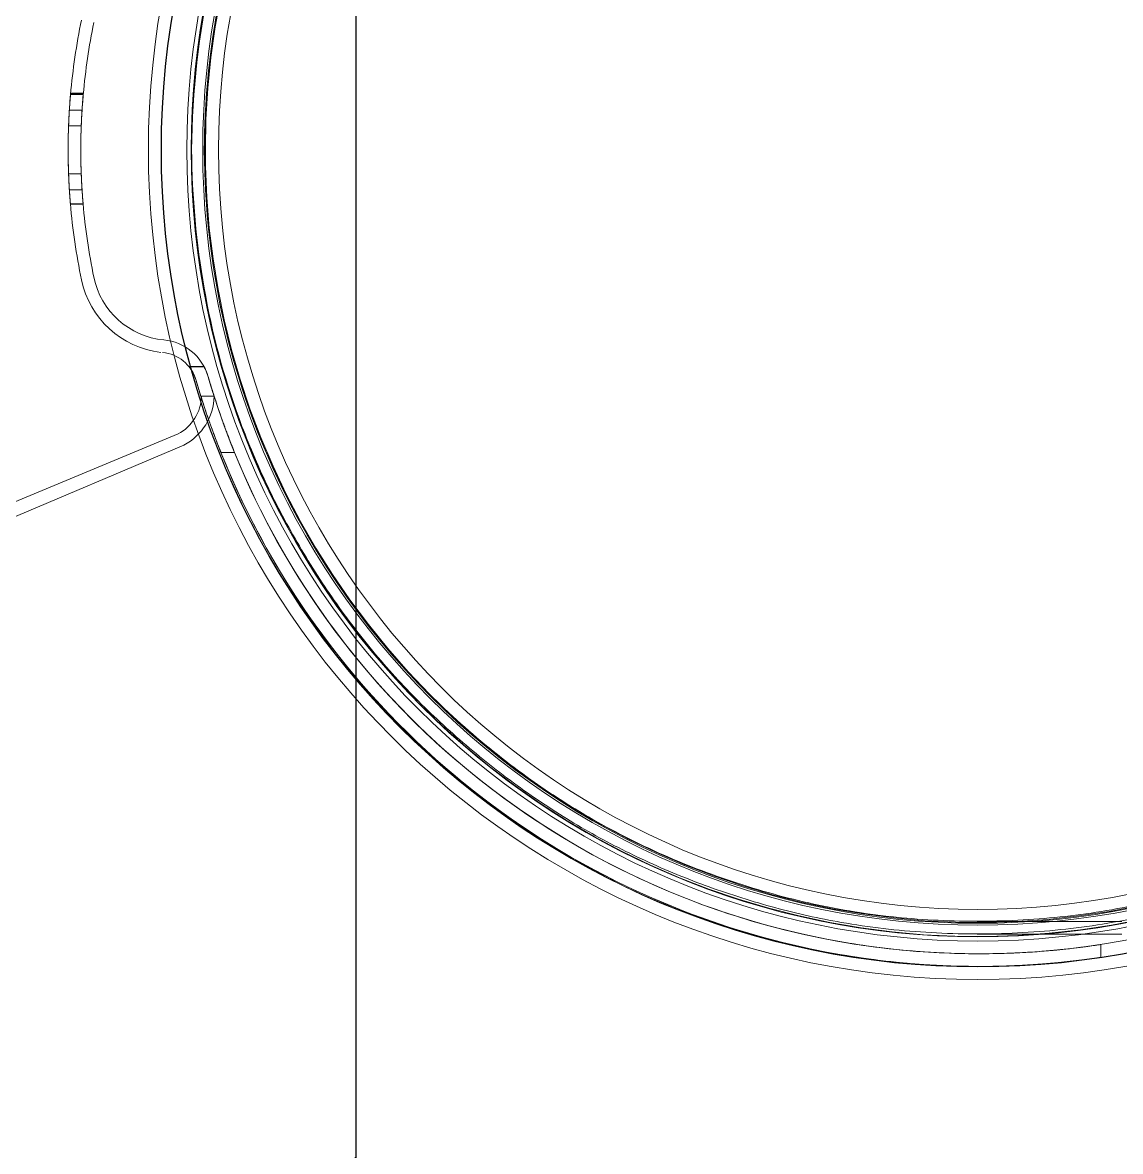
# Model space of a CAD drawing. Header units: millimetres. Extents: x 2179 to 48742, y 3478 to 161002.
# Drawn here: x 38218.7 to 38288.1, y 125965.7 to 126037.1 of the extents above; entities that cross this region are included whole.
import ezdxf

# ---------------------------------------------------------------- set-up
doc = ezdxf.new("R2010")
doc.units = ezdxf.units.MM
doc.layers.add('A-GENM-1', color=7, linetype='Continuous', lineweight=9, true_color=0x646464)
doc.layers.add('A-WALL-PATT-1', color=9, linetype='Continuous', lineweight=9, true_color=0x808080)
doc.layers.add('A-WALL-1', color=7, linetype='Continuous', lineweight=25)

msp = doc.modelspace()

# ---------------------------------------------------------------- hatches: boundary and pattern name
at = {"layer": 'A-WALL-PATT-1'}
h = msp.add_hatch(dxfattribs=at)
h.set_pattern_fill('FP_4', color=256, angle=76.01036, style=0, pattern_type=2)
h.set_pattern_definition([(45.00036, (-161918.41, 0), (-121.23422, 121.2327), []), (45.00036, (-161837.59, 0.0005), (-121.23422, 121.2327), [])])
h.paths.add_polyline_path([(38239.78, 125414.392), (38239.78, 126335.645), (38039.78, 126335.645), (38039.78, 125614.392), (38215.787, 125614.392), (38215.787, 125414.392)])
h.paths.add_polyline_path([(38039.78, 131335.645), (38239.78, 131335.645), (38239.78, 131797.892), (38039.78, 131797.892)])

# ---------------------------------------------------------------- linework, layer by layer
at = {"layer": 'A-GENM-1'}
for p, q in [((38222.535, 126032.531), (38221.732, 126032.531)), ((38222.535, 126032.531), (38221.732, 126032.531)), ((38221.732, 126032.515), (38222.535, 126032.515)), ((38221.732, 126032.515), (38222.535, 126032.515)), ((38222.542, 126032.585), (38221.739, 126032.585)), ((38222.542, 126032.585), (38221.739, 126032.585)), ((38222.459, 126031.526), (38221.657, 126031.526)), ((38222.459, 126031.526), (38221.657, 126031.526)), ((38222.459, 126031.526), (38221.657, 126031.526)), ((38222.459, 126031.526), (38221.657, 126031.526)), ((38222.409, 126030.524), (38221.608, 126030.524)), ((38222.409, 126030.524), (38221.608, 126030.524)), ((38222.409, 126030.524), (38221.608, 126030.524)), ((38222.409, 126030.524), (38221.608, 126030.524)), ((38222.409, 126030.524), (38221.608, 126030.524)), ((38222.409, 126030.524), (38221.608, 126030.524)), ((38222.409, 126030.524), (38221.608, 126030.524)), ((38222.409, 126030.524), (38221.608, 126030.524)), ((38222.409, 126027.49), (38221.608, 126027.49)), ((38222.409, 126027.49), (38221.608, 126027.49)), ((38222.409, 126027.49), (38221.608, 126027.49)), ((38222.409, 126027.49), (38221.608, 126027.49)), ((38221.609, 126027.485), (38222.409, 126027.485)), ((38221.609, 126027.485), (38222.409, 126027.485)), ((38221.609, 126027.485), (38222.409, 126027.485)), ((38221.609, 126027.485), (38222.409, 126027.485)), ((38221.657, 126026.488), (38222.459, 126026.488)), ((38221.657, 126026.488), (38222.459, 126026.488)), ((38221.657, 126026.488), (38222.459, 126026.488)), ((38221.657, 126026.488), (38222.459, 126026.488)), ((38221.724, 126025.6), (38222.527, 126025.6)), ((38222.527, 126025.6), (38221.724, 126025.6)), ((38221.724, 126025.6), (38222.527, 126025.6)), ((38222.527, 126025.6), (38221.724, 126025.6)), ((38221.725, 126025.585), (38222.528, 126025.585)), ((38221.725, 126025.585), (38222.528, 126025.585)), ((38230.172, 126015.308), (38229.217, 126015.308)), ((38230.172, 126015.308), (38229.217, 126015.308)), ((38230.172, 126015.308), (38229.217, 126015.308)), ((38230.172, 126015.308), (38229.217, 126015.308)), ((38229.218, 126015.306), (38230.173, 126015.306)), ((38229.218, 126015.306), (38230.173, 126015.306)), ((38229.218, 126015.306), (38230.173, 126015.306)), ((38229.218, 126015.306), (38230.173, 126015.306)), ((38229.97, 126013.441), (38230.809, 126013.441)), ((38230.809, 126013.441), (38229.97, 126013.441)), ((38229.97, 126013.441), (38230.809, 126013.441)), ((38230.809, 126013.441), (38229.97, 126013.441)), ((38230.011, 126013.441), (38230.811, 126013.441)), ((38230.811, 126013.441), (38230.011, 126013.441)), ((38230.011, 126013.441), (38230.811, 126013.441)), ((38230.811, 126013.441), (38230.011, 126013.441)), ((38195.787, 125997.459), (38228.526, 126011.053)), ((38228.526, 126011.053), (38195.787, 125997.459)), ((38195.787, 125997.459), (38228.526, 126011.053)), ((38228.526, 126011.053), (38195.787, 125997.459)), ((38228.902, 126010.347), (38196.587, 125996.693)), ((38196.587, 125996.693), (38228.902, 126010.347)), ((38228.902, 126010.347), (38196.587, 125996.693)), ((38196.587, 125996.693), (38228.902, 126010.347)), ((38232.104, 126009.88), (38231.242, 126009.88)), ((38231.242, 126009.88), (38232.104, 126009.88)), ((38232.104, 126009.88), (38231.242, 126009.88)), ((38231.242, 126009.88), (38232.104, 126009.88)), ((38286.849, 125977.971), (38286.849, 125978.78)), ((38286.849, 125977.971), (38286.849, 125978.78))]:
    msp.add_line(p, q, dxfattribs=at)
at = {"layer": 'A-GENM-1', "flags": 128}
for points in [[(38229.37, 126029.007), (38229.41, 126030.995), (38229.529, 126032.98), (38229.727, 126034.959), (38230.005, 126036.928), (38230.361, 126038.884)], [(38230.254, 126029.007), (38230.293, 126030.96), (38230.41, 126032.91), (38230.605, 126034.853), (38230.877, 126036.787), (38231.227, 126038.709)], [(38289.49, 125980.39), (38287.538, 125980.013), (38285.572, 125979.714), (38283.595, 125979.494), (38281.612, 125979.354), (38279.624, 125979.292), (38277.636, 125979.311), (38275.649, 125979.409), (38273.669, 125979.586), (38271.697, 125979.842), (38269.737, 125980.177), (38267.791, 125980.59), (38265.864, 125981.08), (38263.958, 125981.647), (38262.077, 125982.29), (38260.222, 125983.008), (38258.398, 125983.799), (38256.606, 125984.663), (38254.851, 125985.597), (38253.134, 125986.601), (38251.459, 125987.673), (38249.829, 125988.811), (38248.245, 125990.013), (38246.71, 125991.277), (38245.227, 125992.602), (38243.798, 125993.985), (38242.426, 125995.425), (38241.112, 125996.918), (38239.86, 125998.462), (38238.669, 126000.055), (38237.544, 126001.694), (38236.485, 126003.378), (38235.494, 126005.102), (38234.573, 126006.864), (38233.723, 126008.662), (38232.946, 126010.492), (38232.242, 126012.352), (38231.614, 126014.239), (38231.061, 126016.149), (38230.586, 126018.08), (38230.187, 126020.028), (38229.867, 126021.991), (38229.626, 126023.965), (38229.464, 126025.947), (38229.382, 126027.934), (38229.37, 126029.007)], [(38289.305, 125981.254), (38287.387, 125980.884), (38285.456, 125980.59), (38283.515, 125980.374), (38281.567, 125980.236), (38279.615, 125980.176), (38277.661, 125980.194), (38275.711, 125980.29), (38273.765, 125980.464), (38271.828, 125980.716), (38269.903, 125981.045), (38267.992, 125981.45), (38266.099, 125981.932), (38264.227, 125982.489), (38262.379, 125983.121), (38260.557, 125983.825), (38258.765, 125984.603), (38257.006, 125985.451), (38255.282, 125986.369), (38253.596, 125987.355), (38251.95, 125988.407), (38250.349, 125989.525), (38248.793, 125990.706), (38247.285, 125991.948), (38245.829, 125993.249), (38244.426, 125994.608), (38243.078, 125996.022), (38241.787, 125997.488), (38240.557, 125999.005), (38239.388, 126000.57), (38238.282, 126002.18), (38237.242, 126003.833), (38236.269, 126005.527), (38235.364, 126007.258), (38234.53, 126009.024), (38233.766, 126010.821), (38233.075, 126012.648), (38232.458, 126014.501), (38231.915, 126016.378), (38231.448, 126018.274), (38231.057, 126020.188), (38230.742, 126022.116), (38230.505, 126024.054), (38230.346, 126026.001), (38230.265, 126027.953), (38230.254, 126029.007)], [(38288.192, 125980.242), (38286.476, 125980.242), (38284.927, 125980.242), (38283.546, 125980.242), (38282.337, 125980.242), (38281.301, 125980.242), (38280.44, 125980.242), (38279.755, 125980.242), (38279.247, 125980.242), (38279.033, 125980.242)], [(38288.192, 125979.442), (38286.476, 125979.442), (38284.927, 125979.442), (38283.546, 125979.442), (38282.337, 125979.442), (38281.301, 125979.442), (38280.44, 125979.442), (38279.755, 125979.442), (38279.247, 125979.442), (38279.033, 125979.442)]]:
    msp.add_lwpolyline(points, dxfattribs=at)
at = {"layer": 'A-GENM-1'}
for centre, radius, start, end in [((38279.087, 126029.007), 52.434, 0, 180), ((38279.087, 126029.007), 52.434, 90, 270), ((38279.087, 126029.007), 52.434, 90, 270), ((38279.087, 126029.007), 52.434, 270, 90), ((38279.087, 126029.007), 52.434, 270, 90), ((38279.087, 126029.007), 51.634, 90, 270), ((38279.087, 126029.007), 51.634, 90, 270), ((38279.087, 126029.007), 51.612, 0, 180), ((38279.087, 126029.007), 51.634, 270, 90), ((38279.087, 126029.007), 51.634, 270, 90), ((38279.087, 126029.007), 50, 360, 180), ((38279.087, 126029.007), 50, 360, 180), ((38279.087, 126029.007), 49.731, 360, 180), ((38279.087, 126029.007), 49, 360, 180), ((38279.087, 126029.007), 49, 0, 180), ((38279.087, 126029.007), 49, 0, 180), ((38279.087, 126029.007), 49, 0, 180), ((38279.087, 126029.007), 48.881, 360, 180), ((38279.087, 126029.007), 48, 0, 180), ((38279.087, 126029.007), 48, 360, 180), ((38262.028, 126029.007), 40.448, 168.28934, 175.02509), ((38262.028, 126029.007), 40.448, 168.28934, 175.02509), ((38262.028, 126029.007), 40.448, 168.28934, 175.02509), ((38262.028, 126029.007), 40.448, 168.28934, 175.02509), ((38262.028, 126029.007), 39.648, 168.28934, 174.92445), ((38262.028, 126029.007), 39.648, 168.28934, 174.92445), ((38262.028, 126029.007), 39.648, 168.28934, 174.92445), ((38262.028, 126029.007), 39.648, 168.28934, 174.92445), ((38279.087, 126029.007), 52.434, 180, 0), ((38279.087, 126029.007), 51.612, 180, 0), ((38279.087, 126029.007), 50, 180, 360), ((38279.087, 126029.007), 50, 180, 0), ((38279.087, 126029.007), 49.731, 180, 360), ((38279.087, 126029.007), 49, 180, 0), ((38279.087, 126029.007), 49, 180, 0), ((38279.087, 126029.007), 49, 180, 0), ((38279.087, 126029.007), 49, 180, 0), ((38279.087, 126029.007), 48.881, 180, 360), ((38279.087, 126029.007), 48, 180, 0), ((38279.087, 126029.007), 48, 180, 0), ((38262.028, 126029.007), 40.448, 184.83174, 191.71066), ((38262.028, 126029.007), 40.448, 184.83174, 191.71066), ((38262.028, 126029.007), 40.448, 184.83174, 191.71066), ((38262.028, 126029.007), 40.448, 184.83174, 191.71066), ((38262.028, 126029.007), 39.648, 184.92948, 191.71066), ((38262.028, 126029.007), 39.648, 184.92948, 191.71066), ((38262.028, 126029.007), 39.648, 184.92948, 191.71066), ((38262.028, 126029.007), 39.648, 184.92948, 191.71066), ((38279.17, 126029.006), 51.604, 196.32207, 356.45875), ((38279.17, 126029.006), 51.604, 196.32207, 356.45875), ((38279.17, 126029.006), 51.604, 196.32207, 356.45875), ((38279.17, 126029.006), 51.604, 196.32207, 356.45875), ((38279.17, 126029.006), 50.804, 196.31482, 356.40291), ((38279.17, 126029.006), 50.804, 196.31482, 356.40291), ((38279.17, 126029.006), 50.804, 196.31482, 356.40291), ((38279.17, 126029.006), 50.804, 196.31482, 356.40291), ((38228.101, 126021.974), 5.8, 191.71066, 263.3681), ((38228.101, 126021.974), 5.8, 191.71066, 263.3681), ((38228.101, 126021.974), 5.8, 191.71066, 263.3681), ((38228.101, 126021.974), 5.8, 191.71066, 263.3681), ((38228.101, 126021.974), 5, 191.71066, 264.59127), ((38228.101, 126021.974), 5, 191.71066, 264.59127), ((38228.101, 126021.974), 5, 191.71066, 264.59127), ((38228.101, 126021.974), 5, 191.71066, 264.59127), ((38227.325, 126013.78), 3.231, 17.18539, 84.59127), ((38227.325, 126013.78), 3.231, 17.18539, 84.59127), ((38227.325, 126013.78), 3.231, 17.18539, 84.59127), ((38227.325, 126013.78), 3.231, 17.18539, 84.59127), ((38227.325, 126013.78), 2.431, 17.31792, 84.59127), ((38227.325, 126013.78), 2.431, 17.31792, 84.59127), ((38227.325, 126013.78), 2.431, 17.31792, 84.59127), ((38227.325, 126013.78), 2.431, 17.31792, 84.59127), ((38227.212, 126013.526), 2.8, 298, 358.26498), ((38227.212, 126013.526), 2.8, 298, 358.26498), ((38227.212, 126013.526), 2.8, 298, 358.26498), ((38227.212, 126013.526), 2.8, 298, 358.26498), ((38227.212, 126013.526), 3.6, 298, 358.65062), ((38227.212, 126013.526), 3.6, 298, 358.65062), ((38227.212, 126013.526), 3.6, 298, 358.65062), ((38227.212, 126013.526), 3.6, 298, 358.65062), ((38279.17, 126029.006), 51.604, 201.75518, 260.15748), ((38279.17, 126029.006), 51.604, 201.75518, 260.15748), ((38279.17, 126029.006), 51.604, 201.75831, 260.15748), ((38279.17, 126029.006), 51.604, 201.75831, 260.15748), ((38279.17, 126029.006), 50.804, 202.11569, 260.00091), ((38279.17, 126029.006), 50.804, 202.11569, 260.00091), ((38279.17, 126029.006), 50.804, 202.11887, 260.00091), ((38279.17, 126029.006), 50.804, 202.11887, 260.00091)]:
    msp.add_arc(centre, radius, start, end, dxfattribs=at)
for points, knots in [([(38229.382, 126029.007), (38229.42, 126032.757), (38230.233, 126039.993), (38233.069, 126048.348), (38236.536, 126054.798), (38239.61, 126059.306), (38243.073, 126063.324), (38247.091, 126067.062), (38251.481, 126070.356), (38256.049, 126073.056), (38261.031, 126075.288), (38266.261, 126076.996), (38271.473, 126078.098), (38276.867, 126078.607), (38282.369, 126078.545), (38287.351, 126077.958), (38291.882, 126076.941), (38296.066, 126075.618), (38300.123, 126073.948), (38303.935, 126071.984), (38307.547, 126069.68), (38311.026, 126067.018), (38314.266, 126064.072), (38317.178, 126060.93), (38319.79, 126057.529), (38322.156, 126053.833), (38324.2, 126049.954), (38326.418, 126044.672), (38328.248, 126037.843), (38328.787, 126032.007), (38328.819, 126029.007)], [-1, -1, -1, -1, -0.930556, -0.861111, -0.826389, -0.791667, -0.756944, -0.722222, -0.6875, -0.652778, -0.618056, -0.583333, -0.548611, -0.513889, -0.479167, -0.444444, -0.416667, -0.388889, -0.361111, -0.333333, -0.305556, -0.277778, -0.25, -0.222222, -0.194444, -0.166667, -0.138889, -0.111111, -0.055556, 0, 0, 0, 0]), ([(38328.013, 126029.007), (38327.974, 126032.697), (38327.168, 126039.816), (38324.364, 126048.035), (38320.931, 126054.382), (38317.893, 126058.816), (38314.481, 126062.764), (38310.53, 126066.431), (38306.215, 126069.663), (38301.721, 126072.317), (38296.818, 126074.517), (38291.671, 126076.204), (38286.542, 126077.294), (38281.234, 126077.803), (38275.821, 126077.75), (38270.92, 126077.179), (38266.463, 126076.185), (38262.348, 126074.889), (38258.358, 126073.25), (38254.608, 126071.319), (38251.053, 126069.048), (38247.628, 126066.421), (38244.438, 126063.515), (38241.575, 126060.417), (38239.014, 126057.069), (38236.698, 126053.433), (38234.7, 126049.617), (38232.531, 126044.42), (38230.739, 126037.7), (38230.213, 126031.959), (38230.183, 126029.007)], [-1, -1, -1, -1, -0.930556, -0.861111, -0.826389, -0.791667, -0.756944, -0.722222, -0.6875, -0.652778, -0.618056, -0.583333, -0.548611, -0.513889, -0.479167, -0.444444, -0.416667, -0.388889, -0.361111, -0.333333, -0.305556, -0.277778, -0.25, -0.222222, -0.194444, -0.166667, -0.138889, -0.111111, -0.055556, 0, 0, 0, 0]), ([(38221.739, 126032.585), (38221.738, 126032.58), (38221.723, 126032.418), (38221.681, 126031.882), (38221.647, 126031.352), (38221.614, 126030.72), (38221.594, 126030.112), (38221.584, 126029.622), (38221.579, 126029.113), (38221.581, 126028.524), (38221.594, 126027.883), (38221.614, 126027.325), (38221.638, 126026.825), (38221.664, 126026.39), (38221.688, 126026.041), (38221.709, 126025.778), (38221.722, 126025.625), (38221.725, 126025.587), (38221.725, 126025.585)], [-1, -1, -1, -1, -0.861111, -0.791667, -0.722222, -0.652778, -0.583333, -0.548611, -0.513889, -0.444444, -0.388889, -0.333333, -0.277778, -0.222222, -0.166667, -0.111111, -0.055556, 0, 0, 0, 0]), ([(38221.739, 126032.585), (38221.738, 126032.58), (38221.723, 126032.418), (38221.681, 126031.882), (38221.647, 126031.352), (38221.614, 126030.72), (38221.594, 126030.112), (38221.584, 126029.622), (38221.579, 126029.113), (38221.581, 126028.524), (38221.594, 126027.883), (38221.614, 126027.325), (38221.638, 126026.825), (38221.664, 126026.39), (38221.688, 126026.041), (38221.709, 126025.778), (38221.722, 126025.625), (38221.725, 126025.587), (38221.725, 126025.585)], [-1, -1, -1, -1, -0.861111, -0.791667, -0.722222, -0.652778, -0.583333, -0.548611, -0.513889, -0.444444, -0.388889, -0.333333, -0.277778, -0.222222, -0.166667, -0.111111, -0.055556, 0, 0, 0, 0]), ([(38221.725, 126025.585), (38221.724, 126025.59), (38221.71, 126025.752), (38221.67, 126026.289), (38221.638, 126026.819), (38221.608, 126027.45), (38221.59, 126028.059), (38221.582, 126028.55), (38221.579, 126029.059), (38221.583, 126029.648), (38221.599, 126030.288), (38221.621, 126030.845), (38221.647, 126031.346), (38221.675, 126031.781), (38221.7, 126032.13), (38221.722, 126032.392), (38221.735, 126032.545), (38221.738, 126032.583), (38221.739, 126032.585)], [-1, -1, -1, -1, -0.861111, -0.791667, -0.722222, -0.652778, -0.583333, -0.548611, -0.513889, -0.444444, -0.388889, -0.333333, -0.277778, -0.222222, -0.166667, -0.111111, -0.055556, 0, 0, 0, 0]), ([(38221.725, 126025.585), (38221.724, 126025.59), (38221.71, 126025.752), (38221.67, 126026.289), (38221.638, 126026.819), (38221.608, 126027.45), (38221.59, 126028.059), (38221.582, 126028.55), (38221.579, 126029.059), (38221.583, 126029.648), (38221.599, 126030.288), (38221.621, 126030.845), (38221.647, 126031.346), (38221.675, 126031.781), (38221.7, 126032.13), (38221.722, 126032.392), (38221.735, 126032.545), (38221.738, 126032.583), (38221.739, 126032.585)], [-1, -1, -1, -1, -0.861111, -0.791667, -0.722222, -0.652778, -0.583333, -0.548611, -0.513889, -0.444444, -0.388889, -0.333333, -0.277778, -0.222222, -0.166667, -0.111111, -0.055556, 0, 0, 0, 0]), ([(38221.732, 126032.515), (38221.713, 126032.293), (38221.679, 126031.863), (38221.647, 126031.342), (38221.627, 126030.974), (38221.613, 126030.65), (38221.609, 126030.537), (38221.608, 126030.524)], [-1, -1, -1, -1, -0.785714, -0.571429, -0.428571, -0.285714, 0, 0, 0, 0]), ([(38221.608, 126030.524), (38221.609, 126030.534), (38221.612, 126030.622), (38221.625, 126030.921), (38221.644, 126031.29), (38221.674, 126031.79), (38221.707, 126032.22), (38221.732, 126032.515)], [-1, -1, -1, -1, -0.785714, -0.571429, -0.428571, -0.285714, 0, 0, 0, 0]), ([(38221.732, 126032.515), (38221.713, 126032.293), (38221.679, 126031.863), (38221.647, 126031.342), (38221.627, 126030.974), (38221.613, 126030.65), (38221.609, 126030.537), (38221.608, 126030.524)], [-1, -1, -1, -1, -0.785714, -0.571429, -0.428571, -0.285714, 0, 0, 0, 0]), ([(38221.608, 126030.524), (38221.609, 126030.534), (38221.612, 126030.622), (38221.625, 126030.921), (38221.644, 126031.29), (38221.674, 126031.79), (38221.707, 126032.22), (38221.732, 126032.515)], [-1, -1, -1, -1, -0.785714, -0.571429, -0.428571, -0.285714, 0, 0, 0, 0]), ([(38222.542, 126032.585), (38222.541, 126032.58), (38222.526, 126032.418), (38222.483, 126031.882), (38222.448, 126031.352), (38222.415, 126030.72), (38222.394, 126030.112), (38222.384, 126029.622), (38222.379, 126029.113), (38222.381, 126028.524), (38222.394, 126027.883), (38222.414, 126027.325), (38222.439, 126026.825), (38222.466, 126026.39), (38222.491, 126026.041), (38222.511, 126025.778), (38222.524, 126025.625), (38222.528, 126025.587), (38222.528, 126025.585)], [-1, -1, -1, -1, -0.861111, -0.791667, -0.722222, -0.652778, -0.583333, -0.548611, -0.513889, -0.444444, -0.388889, -0.333333, -0.277778, -0.222222, -0.166667, -0.111111, -0.055556, 0, 0, 0, 0]), ([(38222.542, 126032.585), (38222.541, 126032.58), (38222.526, 126032.418), (38222.483, 126031.882), (38222.448, 126031.352), (38222.415, 126030.72), (38222.394, 126030.112), (38222.384, 126029.622), (38222.379, 126029.113), (38222.381, 126028.524), (38222.394, 126027.883), (38222.414, 126027.325), (38222.439, 126026.825), (38222.466, 126026.39), (38222.491, 126026.041), (38222.511, 126025.778), (38222.524, 126025.625), (38222.528, 126025.587), (38222.528, 126025.585)], [-1, -1, -1, -1, -0.861111, -0.791667, -0.722222, -0.652778, -0.583333, -0.548611, -0.513889, -0.444444, -0.388889, -0.333333, -0.277778, -0.222222, -0.166667, -0.111111, -0.055556, 0, 0, 0, 0]), ([(38222.528, 126025.585), (38222.527, 126025.59), (38222.513, 126025.752), (38222.472, 126026.289), (38222.439, 126026.819), (38222.409, 126027.45), (38222.39, 126028.059), (38222.382, 126028.55), (38222.379, 126029.059), (38222.383, 126029.648), (38222.399, 126030.288), (38222.421, 126030.845), (38222.448, 126031.346), (38222.476, 126031.781), (38222.503, 126032.13), (38222.525, 126032.392), (38222.538, 126032.545), (38222.542, 126032.583), (38222.542, 126032.585)], [-1, -1, -1, -1, -0.861111, -0.791667, -0.722222, -0.652778, -0.583333, -0.548611, -0.513889, -0.444444, -0.388889, -0.333333, -0.277778, -0.222222, -0.166667, -0.111111, -0.055556, 0, 0, 0, 0]), ([(38222.528, 126025.585), (38222.527, 126025.59), (38222.513, 126025.752), (38222.472, 126026.289), (38222.439, 126026.819), (38222.409, 126027.45), (38222.39, 126028.059), (38222.382, 126028.55), (38222.379, 126029.059), (38222.383, 126029.648), (38222.399, 126030.288), (38222.421, 126030.845), (38222.448, 126031.346), (38222.476, 126031.781), (38222.503, 126032.13), (38222.525, 126032.392), (38222.538, 126032.545), (38222.542, 126032.583), (38222.542, 126032.585)], [-1, -1, -1, -1, -0.861111, -0.791667, -0.722222, -0.652778, -0.583333, -0.548611, -0.513889, -0.444444, -0.388889, -0.333333, -0.277778, -0.222222, -0.166667, -0.111111, -0.055556, 0, 0, 0, 0]), ([(38222.409, 126030.524), (38222.409, 126030.534), (38222.413, 126030.622), (38222.426, 126030.921), (38222.445, 126031.29), (38222.476, 126031.79), (38222.509, 126032.22), (38222.535, 126032.515)], [-1, -1, -1, -1, -0.785714, -0.571429, -0.428571, -0.285714, 0, 0, 0, 0]), ([(38222.535, 126032.515), (38222.516, 126032.293), (38222.481, 126031.863), (38222.448, 126031.342), (38222.428, 126030.974), (38222.414, 126030.65), (38222.409, 126030.537), (38222.409, 126030.524)], [-1, -1, -1, -1, -0.785714, -0.571429, -0.428571, -0.285714, 0, 0, 0, 0]), ([(38222.409, 126030.524), (38222.409, 126030.534), (38222.413, 126030.622), (38222.426, 126030.921), (38222.445, 126031.29), (38222.476, 126031.79), (38222.509, 126032.22), (38222.535, 126032.515)], [-1, -1, -1, -1, -0.785714, -0.571429, -0.428571, -0.285714, 0, 0, 0, 0]), ([(38222.535, 126032.515), (38222.516, 126032.293), (38222.481, 126031.863), (38222.448, 126031.342), (38222.428, 126030.974), (38222.414, 126030.65), (38222.409, 126030.537), (38222.409, 126030.524)], [-1, -1, -1, -1, -0.785714, -0.571429, -0.428571, -0.285714, 0, 0, 0, 0]), ([(38221.608, 126030.524), (38221.614, 126030.672), (38221.625, 126030.935), (38221.638, 126031.181), (38221.647, 126031.328), (38221.653, 126031.443), (38221.658, 126031.527), (38221.658, 126031.526), (38221.652, 126031.415), (38221.638, 126031.185), (38221.625, 126030.916), (38221.612, 126030.627), (38221.601, 126030.335), (38221.592, 126030.017), (38221.585, 126029.699), (38221.581, 126029.366), (38221.579, 126029.007), (38221.581, 126028.648), (38221.585, 126028.315), (38221.592, 126027.997), (38221.601, 126027.68), (38221.612, 126027.387), (38221.623, 126027.139), (38221.633, 126026.93), (38221.643, 126026.75), (38221.651, 126026.611), (38221.656, 126026.522), (38221.659, 126026.486), (38221.658, 126026.497), (38221.654, 126026.552), (38221.65, 126026.635), (38221.645, 126026.722), (38221.639, 126026.824), (38221.627, 126027.04), (38221.616, 126027.292), (38221.608, 126027.49)], [-1, -1, -1, -1, -0.958333, -0.916667, -0.895833, -0.875, -0.833333, -0.791667, -0.75, -0.708333, -0.666667, -0.638889, -0.611111, -0.583333, -0.555556, -0.527778, -0.5, -0.472222, -0.444444, -0.416667, -0.388889, -0.361111, -0.333333, -0.305556, -0.277778, -0.25, -0.222222, -0.194444, -0.166667, -0.138889, -0.111111, -0.097222, -0.083333, -0.055556, 0, 0, 0, 0]), ([(38221.608, 126030.524), (38221.614, 126030.672), (38221.625, 126030.935), (38221.638, 126031.181), (38221.647, 126031.328), (38221.653, 126031.443), (38221.658, 126031.527), (38221.658, 126031.526), (38221.652, 126031.415), (38221.638, 126031.185), (38221.625, 126030.916), (38221.612, 126030.627), (38221.601, 126030.335), (38221.592, 126030.017), (38221.585, 126029.699), (38221.581, 126029.366), (38221.579, 126029.007), (38221.581, 126028.648), (38221.585, 126028.315), (38221.592, 126027.997), (38221.601, 126027.68), (38221.612, 126027.387), (38221.623, 126027.139), (38221.633, 126026.93), (38221.643, 126026.75), (38221.651, 126026.611), (38221.656, 126026.522), (38221.659, 126026.486), (38221.658, 126026.497), (38221.654, 126026.552), (38221.65, 126026.635), (38221.645, 126026.722), (38221.639, 126026.824), (38221.627, 126027.04), (38221.616, 126027.292), (38221.608, 126027.49)], [-1, -1, -1, -1, -0.958333, -0.916667, -0.895833, -0.875, -0.833333, -0.791667, -0.75, -0.708333, -0.666667, -0.638889, -0.611111, -0.583333, -0.555556, -0.527778, -0.5, -0.472222, -0.444444, -0.416667, -0.388889, -0.361111, -0.333333, -0.305556, -0.277778, -0.25, -0.222222, -0.194444, -0.166667, -0.138889, -0.111111, -0.097222, -0.083333, -0.055556, 0, 0, 0, 0]), ([(38221.608, 126027.49), (38221.614, 126027.342), (38221.625, 126027.079), (38221.638, 126026.833), (38221.647, 126026.686), (38221.653, 126026.571), (38221.658, 126026.487), (38221.658, 126026.488), (38221.652, 126026.599), (38221.638, 126026.829), (38221.625, 126027.098), (38221.612, 126027.386), (38221.601, 126027.679), (38221.592, 126027.996), (38221.585, 126028.315), (38221.581, 126028.648), (38221.579, 126029.007), (38221.581, 126029.366), (38221.585, 126029.699), (38221.592, 126030.017), (38221.601, 126030.334), (38221.612, 126030.627), (38221.623, 126030.875), (38221.633, 126031.083), (38221.643, 126031.264), (38221.651, 126031.403), (38221.656, 126031.492), (38221.659, 126031.528), (38221.658, 126031.517), (38221.654, 126031.462), (38221.65, 126031.379), (38221.645, 126031.292), (38221.639, 126031.19), (38221.627, 126030.973), (38221.616, 126030.722), (38221.608, 126030.524)], [-1, -1, -1, -1, -0.958333, -0.916667, -0.895833, -0.875, -0.833333, -0.791667, -0.75, -0.708333, -0.666667, -0.638889, -0.611111, -0.583333, -0.555556, -0.527778, -0.5, -0.472222, -0.444444, -0.416667, -0.388889, -0.361111, -0.333333, -0.305556, -0.277778, -0.25, -0.222222, -0.194444, -0.166667, -0.138889, -0.111111, -0.097222, -0.083333, -0.055556, 0, 0, 0, 0]), ([(38221.608, 126027.49), (38221.614, 126027.342), (38221.625, 126027.079), (38221.638, 126026.833), (38221.647, 126026.686), (38221.653, 126026.571), (38221.658, 126026.487), (38221.658, 126026.488), (38221.652, 126026.599), (38221.638, 126026.829), (38221.625, 126027.098), (38221.612, 126027.386), (38221.601, 126027.679), (38221.592, 126027.996), (38221.585, 126028.315), (38221.581, 126028.648), (38221.579, 126029.007), (38221.581, 126029.366), (38221.585, 126029.699), (38221.592, 126030.017), (38221.601, 126030.334), (38221.612, 126030.627), (38221.623, 126030.875), (38221.633, 126031.083), (38221.643, 126031.264), (38221.651, 126031.403), (38221.656, 126031.492), (38221.659, 126031.528), (38221.658, 126031.517), (38221.654, 126031.462), (38221.65, 126031.379), (38221.645, 126031.292), (38221.639, 126031.19), (38221.627, 126030.973), (38221.616, 126030.722), (38221.608, 126030.524)], [-1, -1, -1, -1, -0.958333, -0.916667, -0.895833, -0.875, -0.833333, -0.791667, -0.75, -0.708333, -0.666667, -0.638889, -0.611111, -0.583333, -0.555556, -0.527778, -0.5, -0.472222, -0.444444, -0.416667, -0.388889, -0.361111, -0.333333, -0.305556, -0.277778, -0.25, -0.222222, -0.194444, -0.166667, -0.138889, -0.111111, -0.097222, -0.083333, -0.055556, 0, 0, 0, 0]), ([(38222.409, 126030.524), (38222.415, 126030.672), (38222.426, 126030.935), (38222.439, 126031.181), (38222.448, 126031.328), (38222.455, 126031.443), (38222.46, 126031.527), (38222.46, 126031.526), (38222.453, 126031.415), (38222.439, 126031.185), (38222.426, 126030.916), (38222.413, 126030.627), (38222.402, 126030.334), (38222.392, 126030.017), (38222.386, 126029.699), (38222.381, 126029.366), (38222.379, 126029.007), (38222.381, 126028.648), (38222.386, 126028.315), (38222.392, 126027.996), (38222.402, 126027.679), (38222.413, 126027.387), (38222.424, 126027.138), (38222.434, 126026.93), (38222.444, 126026.75), (38222.452, 126026.61), (38222.458, 126026.522), (38222.46, 126026.486), (38222.459, 126026.497), (38222.456, 126026.552), (38222.451, 126026.635), (38222.446, 126026.722), (38222.44, 126026.824), (38222.428, 126027.041), (38222.417, 126027.292), (38222.409, 126027.49)], [-1, -1, -1, -1, -0.958333, -0.916667, -0.895833, -0.875, -0.833333, -0.791667, -0.75, -0.708333, -0.666667, -0.638889, -0.611111, -0.583333, -0.555556, -0.527778, -0.5, -0.472222, -0.444444, -0.416667, -0.388889, -0.361111, -0.333333, -0.305556, -0.277778, -0.25, -0.222222, -0.194444, -0.166667, -0.138889, -0.111111, -0.097222, -0.083333, -0.055556, 0, 0, 0, 0]), ([(38222.409, 126030.524), (38222.415, 126030.672), (38222.426, 126030.935), (38222.439, 126031.181), (38222.448, 126031.328), (38222.455, 126031.443), (38222.46, 126031.527), (38222.46, 126031.526), (38222.453, 126031.415), (38222.439, 126031.185), (38222.426, 126030.916), (38222.413, 126030.627), (38222.402, 126030.334), (38222.392, 126030.017), (38222.386, 126029.699), (38222.381, 126029.366), (38222.379, 126029.007), (38222.381, 126028.648), (38222.386, 126028.315), (38222.392, 126027.996), (38222.402, 126027.679), (38222.413, 126027.387), (38222.424, 126027.138), (38222.434, 126026.93), (38222.444, 126026.75), (38222.452, 126026.61), (38222.458, 126026.522), (38222.46, 126026.486), (38222.459, 126026.497), (38222.456, 126026.552), (38222.451, 126026.635), (38222.446, 126026.722), (38222.44, 126026.824), (38222.428, 126027.041), (38222.417, 126027.292), (38222.409, 126027.49)], [-1, -1, -1, -1, -0.958333, -0.916667, -0.895833, -0.875, -0.833333, -0.791667, -0.75, -0.708333, -0.666667, -0.638889, -0.611111, -0.583333, -0.555556, -0.527778, -0.5, -0.472222, -0.444444, -0.416667, -0.388889, -0.361111, -0.333333, -0.305556, -0.277778, -0.25, -0.222222, -0.194444, -0.166667, -0.138889, -0.111111, -0.097222, -0.083333, -0.055556, 0, 0, 0, 0]), ([(38222.409, 126027.49), (38222.415, 126027.342), (38222.426, 126027.079), (38222.439, 126026.833), (38222.448, 126026.686), (38222.455, 126026.571), (38222.46, 126026.487), (38222.46, 126026.488), (38222.453, 126026.599), (38222.439, 126026.829), (38222.426, 126027.098), (38222.413, 126027.387), (38222.402, 126027.68), (38222.392, 126027.997), (38222.386, 126028.315), (38222.381, 126028.648), (38222.379, 126029.007), (38222.381, 126029.366), (38222.386, 126029.699), (38222.392, 126030.017), (38222.402, 126030.335), (38222.413, 126030.627), (38222.424, 126030.876), (38222.434, 126031.084), (38222.444, 126031.264), (38222.452, 126031.403), (38222.458, 126031.492), (38222.46, 126031.528), (38222.459, 126031.517), (38222.456, 126031.462), (38222.451, 126031.379), (38222.446, 126031.292), (38222.44, 126031.19), (38222.428, 126030.973), (38222.417, 126030.722), (38222.409, 126030.524)], [-1, -1, -1, -1, -0.958333, -0.916667, -0.895833, -0.875, -0.833333, -0.791667, -0.75, -0.708333, -0.666667, -0.638889, -0.611111, -0.583333, -0.555556, -0.527778, -0.5, -0.472222, -0.444444, -0.416667, -0.388889, -0.361111, -0.333333, -0.305556, -0.277778, -0.25, -0.222222, -0.194444, -0.166667, -0.138889, -0.111111, -0.097222, -0.083333, -0.055556, 0, 0, 0, 0]), ([(38222.409, 126027.49), (38222.415, 126027.342), (38222.426, 126027.079), (38222.439, 126026.833), (38222.448, 126026.686), (38222.455, 126026.571), (38222.46, 126026.487), (38222.46, 126026.488), (38222.453, 126026.599), (38222.439, 126026.829), (38222.426, 126027.098), (38222.413, 126027.387), (38222.402, 126027.68), (38222.392, 126027.997), (38222.386, 126028.315), (38222.381, 126028.648), (38222.379, 126029.007), (38222.381, 126029.366), (38222.386, 126029.699), (38222.392, 126030.017), (38222.402, 126030.335), (38222.413, 126030.627), (38222.424, 126030.876), (38222.434, 126031.084), (38222.444, 126031.264), (38222.452, 126031.403), (38222.458, 126031.492), (38222.46, 126031.528), (38222.459, 126031.517), (38222.456, 126031.462), (38222.451, 126031.379), (38222.446, 126031.292), (38222.44, 126031.19), (38222.428, 126030.973), (38222.417, 126030.722), (38222.409, 126030.524)], [-1, -1, -1, -1, -0.958333, -0.916667, -0.895833, -0.875, -0.833333, -0.791667, -0.75, -0.708333, -0.666667, -0.638889, -0.611111, -0.583333, -0.555556, -0.527778, -0.5, -0.472222, -0.444444, -0.416667, -0.388889, -0.361111, -0.333333, -0.305556, -0.277778, -0.25, -0.222222, -0.194444, -0.166667, -0.138889, -0.111111, -0.097222, -0.083333, -0.055556, 0, 0, 0, 0]), ([(38328.819, 126029.007), (38328.779, 126025.257), (38327.961, 126018.021), (38325.11, 126009.667), (38321.62, 126003.216), (38318.532, 125998.71), (38315.064, 125994.697), (38311.048, 125990.969), (38306.662, 125987.685), (38302.094, 125984.987), (38297.111, 125982.751), (38291.879, 125981.036), (38286.666, 125979.928), (38281.271, 125979.41), (38275.769, 125979.464), (38270.788, 125980.044), (38266.258, 125981.055), (38262.075, 125982.372), (38258.019, 125984.038), (38254.208, 125986.001), (38250.594, 125988.309), (38247.113, 125990.979), (38243.871, 125993.933), (38240.961, 125997.082), (38238.358, 126000.484), (38236.004, 126004.18), (38233.973, 126008.059), (38231.768, 126013.341), (38229.948, 126020.171), (38229.413, 126026.007), (38229.382, 126029.007)], [-1, -1, -1, -1, -0.930556, -0.861111, -0.826389, -0.791667, -0.756944, -0.722222, -0.6875, -0.652778, -0.618056, -0.583333, -0.548611, -0.513889, -0.479167, -0.444444, -0.416667, -0.388889, -0.361111, -0.333333, -0.305556, -0.277778, -0.25, -0.222222, -0.194444, -0.166667, -0.138889, -0.111111, -0.055556, 0, 0, 0, 0]), ([(38230.183, 126029.007), (38230.221, 126025.317), (38231.02, 126018.198), (38233.811, 126009.978), (38237.222, 126003.632), (38240.246, 125999.197), (38243.653, 125995.244), (38247.606, 125991.567), (38251.925, 125988.325), (38256.419, 125985.669), (38261.32, 125983.473), (38266.466, 125981.793), (38271.594, 125980.709), (38276.901, 125980.207), (38282.314, 125980.269), (38287.216, 125980.846), (38291.673, 125981.846), (38295.79, 125983.148), (38299.781, 125984.791), (38303.532, 125986.723), (38307.086, 125988.99), (38310.508, 125991.609), (38313.696, 125994.507), (38316.561, 125997.599), (38319.13, 126000.945), (38321.458, 126004.581), (38323.469, 126008.398), (38325.651, 126013.595), (38327.451, 126020.314), (38327.982, 126026.055), (38328.013, 126029.007)], [-1, -1, -1, -1, -0.930556, -0.861111, -0.826389, -0.791667, -0.756944, -0.722222, -0.6875, -0.652778, -0.618056, -0.583333, -0.548611, -0.513889, -0.479167, -0.444444, -0.416667, -0.388889, -0.361111, -0.333333, -0.305556, -0.277778, -0.25, -0.222222, -0.194444, -0.166667, -0.138889, -0.111111, -0.055556, 0, 0, 0, 0]), ([(38221.609, 126027.485), (38221.609, 126027.463), (38221.615, 126027.313), (38221.634, 126026.91), (38221.663, 126026.396), (38221.696, 126025.928), (38221.724, 126025.6)], [-1, -1, -1, -1, -0.666667, -0.5, -0.333333, 0, 0, 0, 0]), ([(38221.724, 126025.6), (38221.696, 126025.928), (38221.663, 126026.396), (38221.634, 126026.91), (38221.615, 126027.313), (38221.609, 126027.463), (38221.609, 126027.485)], [-1, -1, -1, -1, -0.666667, -0.5, -0.333333, 0, 0, 0, 0]), ([(38221.609, 126027.485), (38221.609, 126027.463), (38221.615, 126027.313), (38221.634, 126026.91), (38221.663, 126026.396), (38221.696, 126025.928), (38221.724, 126025.6)], [-1, -1, -1, -1, -0.666667, -0.5, -0.333333, 0, 0, 0, 0]), ([(38221.724, 126025.6), (38221.696, 126025.928), (38221.663, 126026.396), (38221.634, 126026.91), (38221.615, 126027.313), (38221.609, 126027.463), (38221.609, 126027.485)], [-1, -1, -1, -1, -0.666667, -0.5, -0.333333, 0, 0, 0, 0]), ([(38222.527, 126025.6), (38222.498, 126025.928), (38222.464, 126026.396), (38222.435, 126026.91), (38222.415, 126027.313), (38222.41, 126027.463), (38222.409, 126027.485)], [-1, -1, -1, -1, -0.666667, -0.5, -0.333333, 0, 0, 0, 0]), ([(38222.409, 126027.485), (38222.41, 126027.463), (38222.415, 126027.313), (38222.435, 126026.91), (38222.464, 126026.396), (38222.498, 126025.928), (38222.527, 126025.6)], [-1, -1, -1, -1, -0.666667, -0.5, -0.333333, 0, 0, 0, 0]), ([(38222.527, 126025.6), (38222.498, 126025.928), (38222.464, 126026.396), (38222.435, 126026.91), (38222.415, 126027.313), (38222.41, 126027.463), (38222.409, 126027.485)], [-1, -1, -1, -1, -0.666667, -0.5, -0.333333, 0, 0, 0, 0]), ([(38222.409, 126027.485), (38222.41, 126027.463), (38222.415, 126027.313), (38222.435, 126026.91), (38222.464, 126026.396), (38222.498, 126025.928), (38222.527, 126025.6)], [-1, -1, -1, -1, -0.666667, -0.5, -0.333333, 0, 0, 0, 0]), ([(38229.646, 126014.504), (38229.581, 126014.713), (38229.465, 126014.949), (38229.331, 126015.157), (38229.261, 126015.251), (38229.219, 126015.305), (38229.214, 126015.31), (38229.218, 126015.306)], [0, 0, 0, 0, 0.4, 0.55, 0.7, 0.85, 1, 1, 1, 1]), ([(38229.646, 126014.504), (38229.581, 126014.713), (38229.465, 126014.949), (38229.331, 126015.157), (38229.261, 126015.251), (38229.219, 126015.305), (38229.214, 126015.31), (38229.218, 126015.306)], [0, 0, 0, 0, 0.4, 0.55, 0.7, 0.85, 1, 1, 1, 1]), ([(38229.218, 126015.306), (38229.216, 126015.309), (38229.216, 126015.308), (38229.232, 126015.288), (38229.264, 126015.247), (38229.314, 126015.179), (38229.387, 126015.071), (38229.507, 126014.864), (38229.597, 126014.661), (38229.646, 126014.504)], [0, 0, 0, 0, 0.1, 0.2, 0.3, 0.4, 0.55, 0.7, 1, 1, 1, 1]), ([(38229.218, 126015.306), (38229.216, 126015.309), (38229.216, 126015.308), (38229.232, 126015.288), (38229.264, 126015.247), (38229.314, 126015.179), (38229.387, 126015.071), (38229.507, 126014.864), (38229.597, 126014.661), (38229.646, 126014.504)], [0, 0, 0, 0, 0.1, 0.2, 0.3, 0.4, 0.55, 0.7, 1, 1, 1, 1]), ([(38229.218, 126015.306), (38229.219, 126015.305), (38229.227, 126015.294), (38229.258, 126015.255), (38229.31, 126015.186), (38229.373, 126015.093), (38229.442, 126014.978), (38229.539, 126014.795), (38229.607, 126014.629), (38229.646, 126014.504)], [0, 0, 0, 0, 0.125, 0.25, 0.375, 0.5, 0.625, 0.75, 1, 1, 1, 1]), ([(38229.646, 126014.504), (38229.607, 126014.629), (38229.539, 126014.795), (38229.442, 126014.978), (38229.373, 126015.093), (38229.31, 126015.186), (38229.258, 126015.255), (38229.227, 126015.294), (38229.219, 126015.305), (38229.218, 126015.306)], [0, 0, 0, 0, 0.25, 0.375, 0.5, 0.625, 0.75, 0.875, 1, 1, 1, 1]), ([(38229.218, 126015.306), (38229.219, 126015.305), (38229.227, 126015.294), (38229.258, 126015.255), (38229.31, 126015.186), (38229.373, 126015.093), (38229.442, 126014.978), (38229.539, 126014.795), (38229.607, 126014.629), (38229.646, 126014.504)], [0, 0, 0, 0, 0.125, 0.25, 0.375, 0.5, 0.625, 0.75, 1, 1, 1, 1]), ([(38229.646, 126014.504), (38229.607, 126014.629), (38229.539, 126014.795), (38229.442, 126014.978), (38229.373, 126015.093), (38229.31, 126015.186), (38229.258, 126015.255), (38229.227, 126015.294), (38229.219, 126015.305), (38229.218, 126015.306)], [0, 0, 0, 0, 0.25, 0.375, 0.5, 0.625, 0.75, 0.875, 1, 1, 1, 1]), ([(38229.646, 126014.504), (38229.682, 126014.381), (38229.758, 126014.124), (38229.932, 126013.556), (38230.071, 126013.123), (38230.162, 126012.846)], [0, 0, 0, 0, 0.25, 0.5, 1, 1, 1, 1]), ([(38230.162, 126012.846), (38230.071, 126013.123), (38229.932, 126013.556), (38229.758, 126014.124), (38229.682, 126014.381), (38229.646, 126014.504)], [0, 0, 0, 0, 0.5, 0.75, 1, 1, 1, 1]), ([(38229.646, 126014.504), (38229.682, 126014.381), (38229.758, 126014.124), (38229.932, 126013.556), (38230.071, 126013.123), (38230.162, 126012.846)], [0, 0, 0, 0, 0.25, 0.5, 1, 1, 1, 1]), ([(38230.162, 126012.846), (38230.071, 126013.123), (38229.932, 126013.556), (38229.758, 126014.124), (38229.682, 126014.381), (38229.646, 126014.504)], [0, 0, 0, 0, 0.5, 0.75, 1, 1, 1, 1]), ([(38230.412, 126014.735), (38230.442, 126014.633), (38230.506, 126014.416), (38230.639, 126013.979), (38230.809, 126013.438), (38230.94, 126013.04), (38231.005, 126012.846)], [0, 0, 0, 0, 0.2, 0.4, 0.7, 1, 1, 1, 1]), ([(38231.005, 126012.846), (38230.918, 126013.104), (38230.764, 126013.576), (38230.558, 126014.241), (38230.457, 126014.582), (38230.412, 126014.735)], [0, 0, 0, 0, 0.4, 0.7, 1, 1, 1, 1]), ([(38230.412, 126014.735), (38230.442, 126014.633), (38230.506, 126014.416), (38230.639, 126013.979), (38230.809, 126013.438), (38230.94, 126013.04), (38231.005, 126012.846)], [0, 0, 0, 0, 0.2, 0.4, 0.7, 1, 1, 1, 1]), ([(38231.005, 126012.846), (38230.918, 126013.104), (38230.764, 126013.576), (38230.558, 126014.241), (38230.457, 126014.582), (38230.412, 126014.735)], [0, 0, 0, 0, 0.4, 0.7, 1, 1, 1, 1]), ([(38230.162, 126012.846), (38230.244, 126012.596), (38230.359, 126012.257), (38230.479, 126011.913), (38230.567, 126011.666), (38230.588, 126011.608), (38230.579, 126011.632)], [0, 0, 0, 0, 0.333333, 0.5, 0.666667, 1, 1, 1, 1]), ([(38230.579, 126011.632), (38230.588, 126011.608), (38230.567, 126011.666), (38230.479, 126011.913), (38230.359, 126012.257), (38230.244, 126012.596), (38230.162, 126012.846)], [0, 0, 0, 0, 0.333333, 0.5, 0.666667, 1, 1, 1, 1]), ([(38230.162, 126012.846), (38230.244, 126012.596), (38230.359, 126012.257), (38230.479, 126011.913), (38230.567, 126011.666), (38230.588, 126011.608), (38230.579, 126011.632)], [0, 0, 0, 0, 0.333333, 0.5, 0.666667, 1, 1, 1, 1]), ([(38230.579, 126011.632), (38230.588, 126011.608), (38230.567, 126011.666), (38230.479, 126011.913), (38230.359, 126012.257), (38230.244, 126012.596), (38230.162, 126012.846)], [0, 0, 0, 0, 0.333333, 0.5, 0.666667, 1, 1, 1, 1]), ([(38231.005, 126012.846), (38231.089, 126012.597), (38231.206, 126012.258), (38231.328, 126011.914), (38231.395, 126011.728), (38231.432, 126011.626), (38231.434, 126011.62), (38231.429, 126011.632)], [0, 0, 0, 0, 0.333333, 0.5, 0.666667, 0.833333, 1, 1, 1, 1]), ([(38231.429, 126011.632), (38231.434, 126011.62), (38231.432, 126011.626), (38231.395, 126011.728), (38231.328, 126011.914), (38231.206, 126012.258), (38231.089, 126012.597), (38231.005, 126012.846)], [0, 0, 0, 0, 0.166667, 0.333333, 0.5, 0.666667, 1, 1, 1, 1]), ([(38231.005, 126012.846), (38231.089, 126012.597), (38231.206, 126012.258), (38231.328, 126011.914), (38231.395, 126011.728), (38231.432, 126011.626), (38231.434, 126011.62), (38231.429, 126011.632)], [0, 0, 0, 0, 0.333333, 0.5, 0.666667, 0.833333, 1, 1, 1, 1]), ([(38231.429, 126011.632), (38231.434, 126011.62), (38231.432, 126011.626), (38231.395, 126011.728), (38231.328, 126011.914), (38231.206, 126012.258), (38231.089, 126012.597), (38231.005, 126012.846)], [0, 0, 0, 0, 0.166667, 0.333333, 0.5, 0.666667, 1, 1, 1, 1]), ([(38231.243, 126009.877), (38231.132, 126010.154), (38230.976, 126010.555), (38230.802, 126011.02), (38230.704, 126011.285), (38230.638, 126011.469), (38230.583, 126011.621), (38230.572, 126011.651), (38230.579, 126011.632)], [0, 0, 0, 0, 0.285714, 0.428571, 0.571429, 0.678571, 0.785714, 1, 1, 1, 1]), ([(38231.243, 126009.877), (38231.132, 126010.154), (38230.976, 126010.555), (38230.802, 126011.02), (38230.704, 126011.285), (38230.638, 126011.469), (38230.583, 126011.621), (38230.572, 126011.651), (38230.579, 126011.632)], [0, 0, 0, 0, 0.285714, 0.428571, 0.571429, 0.678571, 0.785714, 1, 1, 1, 1]), ([(38230.579, 126011.632), (38230.574, 126011.645), (38230.577, 126011.637), (38230.619, 126011.52), (38230.696, 126011.309), (38230.819, 126010.972), (38231.002, 126010.487), (38231.16, 126010.085), (38231.243, 126009.877)], [0, 0, 0, 0, 0.142857, 0.285714, 0.428571, 0.571429, 0.785714, 1, 1, 1, 1]), ([(38230.579, 126011.632), (38230.574, 126011.645), (38230.577, 126011.637), (38230.619, 126011.52), (38230.696, 126011.309), (38230.819, 126010.972), (38231.002, 126010.487), (38231.16, 126010.085), (38231.243, 126009.877)], [0, 0, 0, 0, 0.142857, 0.285714, 0.428571, 0.571429, 0.785714, 1, 1, 1, 1]), ([(38232.105, 126009.877), (38231.993, 126010.153), (38231.834, 126010.554), (38231.657, 126011.019), (38231.557, 126011.284), (38231.489, 126011.469), (38231.433, 126011.621), (38231.423, 126011.651), (38231.429, 126011.632)], [0, 0, 0, 0, 0.285714, 0.428571, 0.571429, 0.678571, 0.785714, 1, 1, 1, 1]), ([(38232.105, 126009.877), (38231.993, 126010.153), (38231.834, 126010.554), (38231.657, 126011.019), (38231.557, 126011.284), (38231.489, 126011.469), (38231.433, 126011.621), (38231.423, 126011.651), (38231.429, 126011.632)], [0, 0, 0, 0, 0.285714, 0.428571, 0.571429, 0.678571, 0.785714, 1, 1, 1, 1]), ([(38231.429, 126011.632), (38231.425, 126011.645), (38231.428, 126011.636), (38231.471, 126011.519), (38231.548, 126011.308), (38231.675, 126010.971), (38231.861, 126010.486), (38232.021, 126010.084), (38232.105, 126009.877)], [0, 0, 0, 0, 0.142857, 0.285714, 0.428571, 0.571429, 0.785714, 1, 1, 1, 1]), ([(38231.429, 126011.632), (38231.425, 126011.645), (38231.428, 126011.636), (38231.471, 126011.519), (38231.548, 126011.308), (38231.675, 126010.971), (38231.861, 126010.486), (38232.021, 126010.084), (38232.105, 126009.877)], [0, 0, 0, 0, 0.142857, 0.285714, 0.428571, 0.571429, 0.785714, 1, 1, 1, 1]), ([(38270.349, 125978.974), (38271.333, 125978.801), (38273.26, 125978.521), (38275.976, 125978.279), (38278.615, 125978.185), (38280.993, 125978.219), (38283.034, 125978.338), (38284.708, 125978.498), (38285.919, 125978.65), (38286.748, 125978.77), (38286.952, 125978.803), (38286.421, 125978.72), (38285.298, 125978.568), (38284.099, 125978.439), (38283.002, 125978.343), (38281.756, 125978.263), (38279.968, 125978.193), (38276.253, 125978.204), (38272.81, 125978.54), (38270.349, 125978.974)], [0, 0, 0, 0, 0.055556, 0.111111, 0.166667, 0.222222, 0.277778, 0.333333, 0.388889, 0.444444, 0.513889, 0.583333, 0.652778, 0.6875, 0.722222, 0.756944, 0.791667, 0.861111, 1, 1, 1, 1]), ([(38270.349, 125978.974), (38271.333, 125978.801), (38273.26, 125978.521), (38275.976, 125978.279), (38278.615, 125978.185), (38280.993, 125978.219), (38283.034, 125978.338), (38284.708, 125978.498), (38285.919, 125978.65), (38286.748, 125978.77), (38286.952, 125978.803), (38286.421, 125978.72), (38285.298, 125978.568), (38284.099, 125978.439), (38283.002, 125978.343), (38281.756, 125978.263), (38279.968, 125978.193), (38276.253, 125978.204), (38272.81, 125978.54), (38270.349, 125978.974)], [0, 0, 0, 0, 0.055556, 0.111111, 0.166667, 0.222222, 0.277778, 0.333333, 0.388889, 0.444444, 0.513889, 0.583333, 0.652778, 0.6875, 0.722222, 0.756944, 0.791667, 0.861111, 1, 1, 1, 1]), ([(38270.349, 125978.162), (38271.333, 125977.991), (38273.261, 125977.716), (38275.978, 125977.478), (38278.619, 125977.385), (38281.001, 125977.419), (38283.038, 125977.537), (38284.709, 125977.694), (38285.919, 125977.843), (38286.749, 125977.961), (38286.952, 125977.993), (38286.42, 125977.912), (38285.298, 125977.762), (38284.097, 125977.635), (38282.998, 125977.54), (38281.75, 125977.462), (38279.962, 125977.394), (38276.255, 125977.405), (38272.811, 125977.735), (38270.349, 125978.162)], [0, 0, 0, 0, 0.055556, 0.111111, 0.166667, 0.222222, 0.277778, 0.333333, 0.388889, 0.444444, 0.513889, 0.583333, 0.652778, 0.6875, 0.722222, 0.756944, 0.791667, 0.861111, 1, 1, 1, 1]), ([(38270.349, 125978.162), (38271.333, 125977.991), (38273.261, 125977.716), (38275.978, 125977.478), (38278.619, 125977.385), (38281.001, 125977.419), (38283.038, 125977.537), (38284.709, 125977.694), (38285.919, 125977.843), (38286.749, 125977.961), (38286.952, 125977.993), (38286.42, 125977.912), (38285.298, 125977.762), (38284.097, 125977.635), (38282.998, 125977.54), (38281.75, 125977.462), (38279.962, 125977.394), (38276.255, 125977.405), (38272.811, 125977.735), (38270.349, 125978.162)], [0, 0, 0, 0, 0.055556, 0.111111, 0.166667, 0.222222, 0.277778, 0.333333, 0.388889, 0.444444, 0.513889, 0.583333, 0.652778, 0.6875, 0.722222, 0.756944, 0.791667, 0.861111, 1, 1, 1, 1])]:
    msp.add_open_spline(points, degree=3, knots=knots, dxfattribs=at)
for points in [[(38230.412, 126014.735), (38230.382, 126014.831), (38230.32, 126014.999), (38230.235, 126015.187), (38230.178, 126015.297), (38230.17, 126015.312), (38230.173, 126015.306)], [(38230.173, 126015.306), (38230.17, 126015.312), (38230.178, 126015.297), (38230.235, 126015.187), (38230.32, 126014.999), (38230.382, 126014.831), (38230.412, 126014.735)], [(38230.412, 126014.735), (38230.382, 126014.831), (38230.32, 126014.999), (38230.235, 126015.187), (38230.178, 126015.297), (38230.17, 126015.312), (38230.173, 126015.306)], [(38230.173, 126015.306), (38230.17, 126015.312), (38230.178, 126015.297), (38230.235, 126015.187), (38230.32, 126014.999), (38230.382, 126014.831), (38230.412, 126014.735)], [(38230.173, 126015.306), (38230.174, 126015.305), (38230.187, 126015.28), (38230.245, 126015.167), (38230.326, 126014.985), (38230.384, 126014.826), (38230.412, 126014.735)], [(38230.412, 126014.735), (38230.384, 126014.826), (38230.326, 126014.985), (38230.245, 126015.167), (38230.187, 126015.28), (38230.174, 126015.305), (38230.173, 126015.306)], [(38230.173, 126015.306), (38230.174, 126015.305), (38230.187, 126015.28), (38230.245, 126015.167), (38230.326, 126014.985), (38230.384, 126014.826), (38230.412, 126014.735)], [(38230.412, 126014.735), (38230.384, 126014.826), (38230.326, 126014.985), (38230.245, 126015.167), (38230.187, 126015.28), (38230.174, 126015.305), (38230.173, 126015.306)], [(38229.646, 126014.504), (38229.677, 126014.399), (38229.742, 126014.18), (38229.852, 126013.817), (38229.929, 126013.568), (38229.97, 126013.441)], [(38229.97, 126013.441), (38229.929, 126013.568), (38229.852, 126013.817), (38229.742, 126014.18), (38229.677, 126014.399), (38229.646, 126014.504)], [(38229.646, 126014.504), (38229.677, 126014.399), (38229.742, 126014.18), (38229.852, 126013.817), (38229.929, 126013.568), (38229.97, 126013.441)], [(38229.97, 126013.441), (38229.929, 126013.568), (38229.852, 126013.817), (38229.742, 126014.18), (38229.677, 126014.399), (38229.646, 126014.504)], [(38230.412, 126014.735), (38230.446, 126014.617), (38230.521, 126014.364), (38230.658, 126013.916), (38230.757, 126013.603), (38230.809, 126013.441)], [(38230.809, 126013.441), (38230.757, 126013.603), (38230.658, 126013.916), (38230.521, 126014.364), (38230.446, 126014.617), (38230.412, 126014.735)], [(38230.412, 126014.735), (38230.446, 126014.617), (38230.521, 126014.364), (38230.658, 126013.916), (38230.757, 126013.603), (38230.809, 126013.441)], [(38230.809, 126013.441), (38230.757, 126013.603), (38230.658, 126013.916), (38230.521, 126014.364), (38230.446, 126014.617), (38230.412, 126014.735)]]:
    msp.add_open_spline(points, degree=3, dxfattribs=at)
at = {"layer": 'A-WALL-1'}
msp.add_line((38239.78, 125414.392), (38239.78, 126335.645), dxfattribs=at)

doc.saveas('drawing.dxf')
